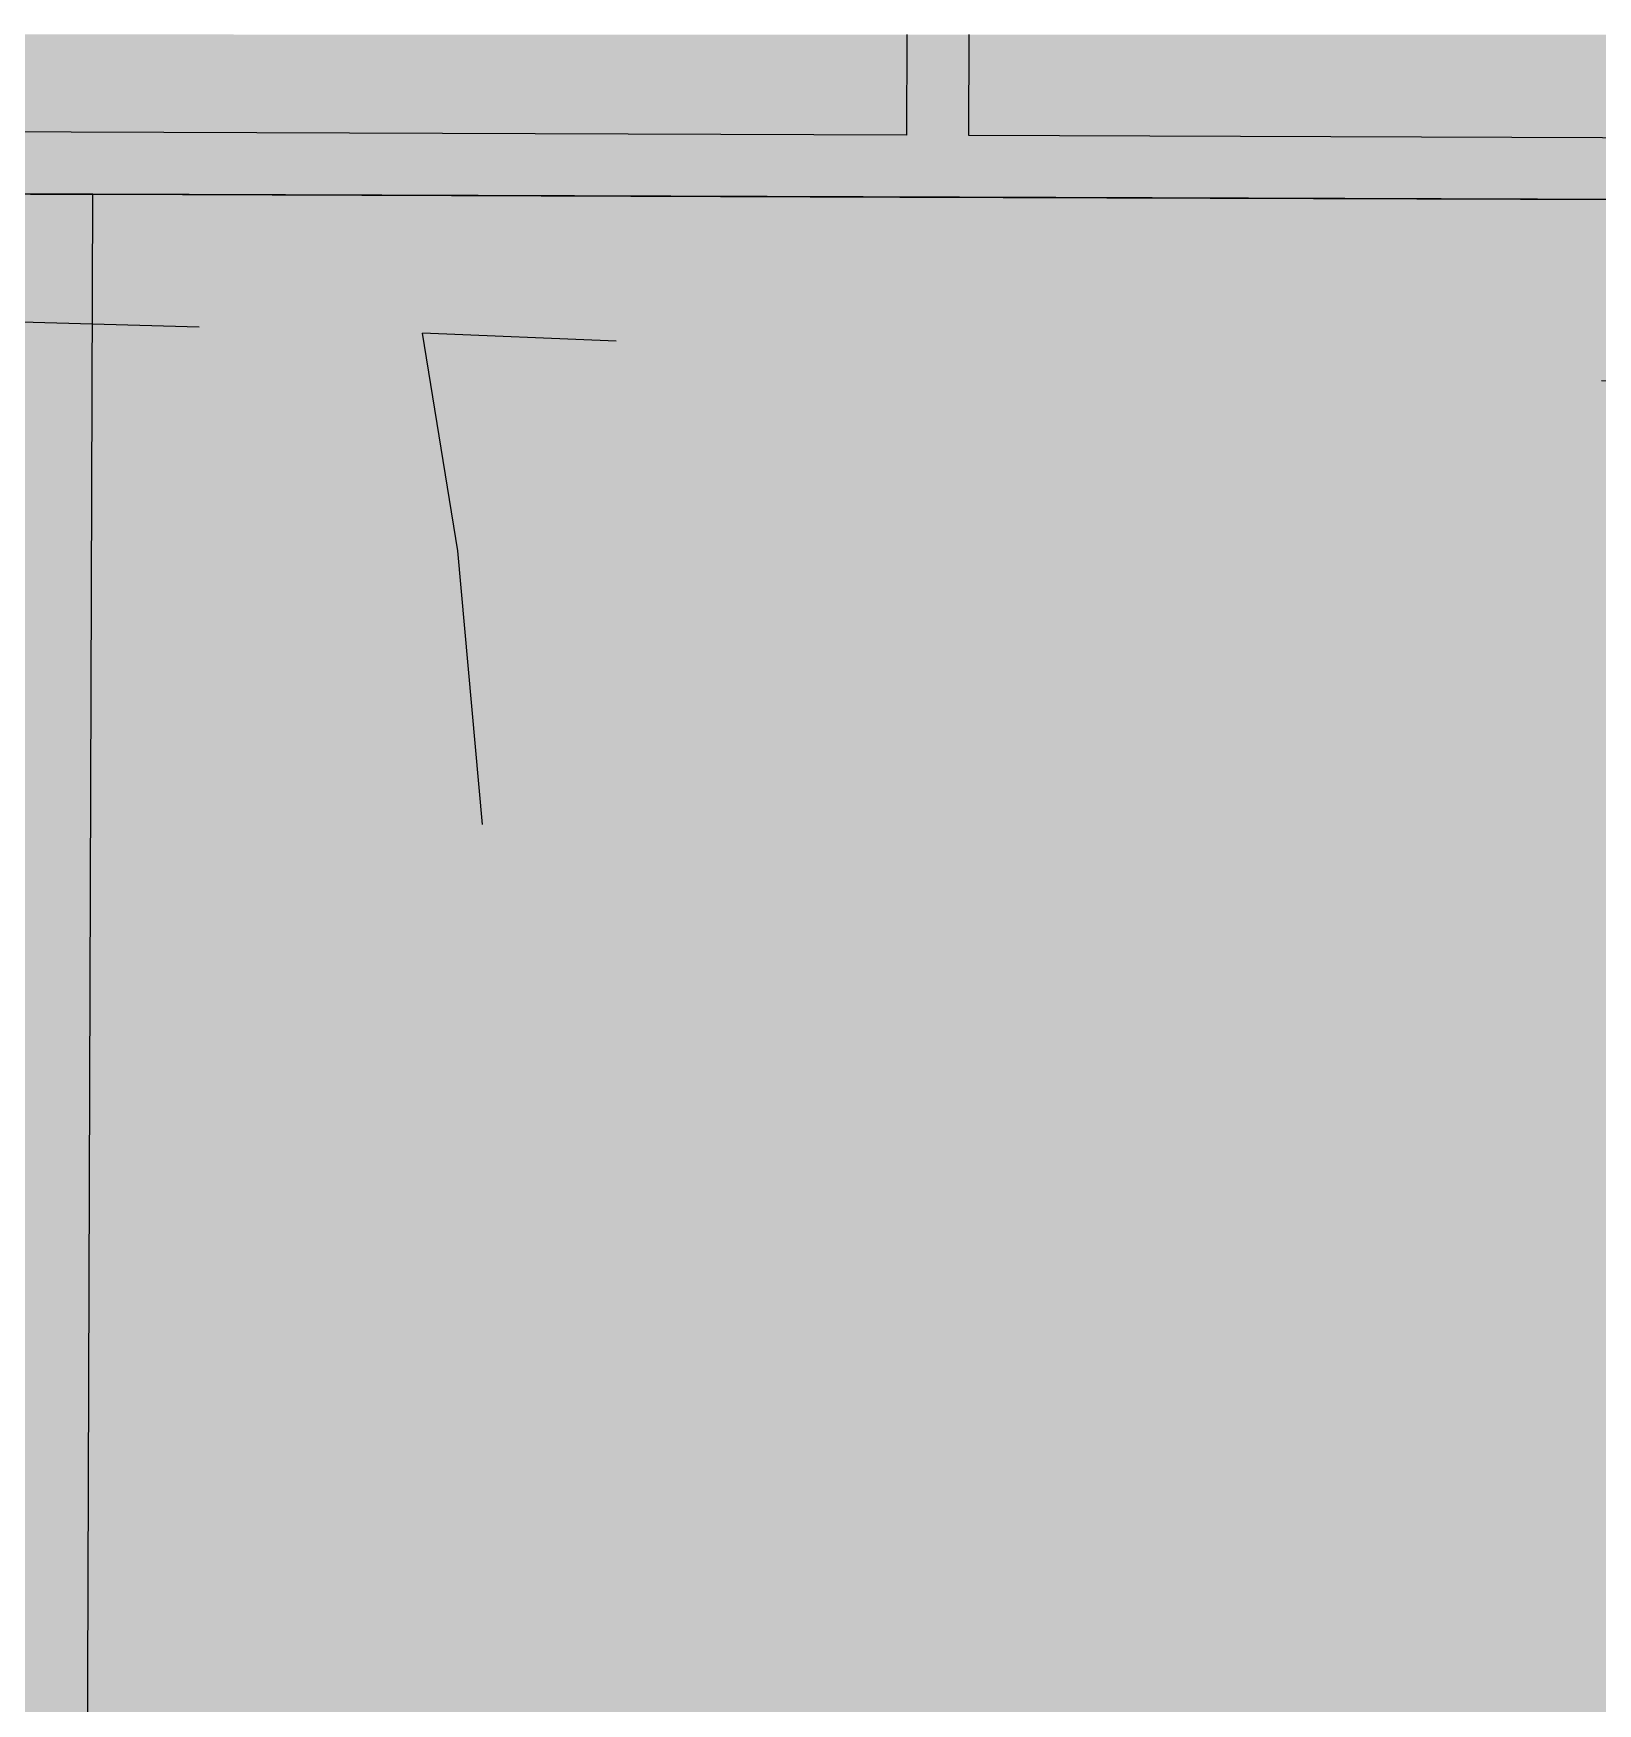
# Model space of a CAD drawing. Extents: x 560272 to 568164, y 6204780 to 6214217.
# Drawn here: x 565401.01 to 565426.19, y 6210318.98 to 6210345.87 of the extents above; entities that cross this region are included whole.
import ezdxf

# ---------------------------------------------------------------- set-up
doc = ezdxf.new("R2010")
doc.units = 0
doc.header["$LTSCALE"] = 5
doc.linetypes.add('DASHED2', pattern=[9.525, 6.35, -3.175])
for name, color, linetype in [('Quarters', 8, 'Continuous'), ('RoadSeg', 57, 'DASHED2'), ('Townships', 57, 'Continuous')]:
    doc.layers.add(name, color=color, linetype=linetype)
doc.layers.add('ROUTE-MAP-BACKGROUND-H', color=7, linetype='Continuous', true_color=0xf0ebff)

msp = doc.modelspace()

# ---------------------------------------------------------------- hatches: boundary and pattern name
at = {"layer": 'ROUTE-MAP-BACKGROUND-H'}
h = msp.add_hatch(color=256, dxfattribs=at)
h.dxf.hatch_style = 1
h.paths.add_polyline_path([(565237.99, 6210345.866), (566535.85, 6210345.729), (566539.103, 6209697.377), (565234.412, 6209697.744)])

# ---------------------------------------------------------------- linework, layer by layer
at = {"layer": 'Quarters', "flags": 128}
for points in [[(565415.074, 6210345.847), (565415.069, 6210344.227), (565401.623, 6210344.276), (565388.178, 6210344.324), (565374.733, 6210344.373), (565361.622, 6210344.42), (565361.627, 6210345.853)], [(565469.524, 6210345.842), (565469.519, 6210344.03), (565456.073, 6210344.079), (565442.628, 6210344.127), (565429.183, 6210344.176), (565416.072, 6210344.223), (565416.077, 6210345.847)]]:
    msp.add_lwpolyline(points, dxfattribs=at)
msp.add_lwpolyline([(565414.784, 6210290.971), (565401.793, 6210291.015), (565401.839, 6210304.395), (565401.884, 6210317.775), (565401.927, 6210330.526), (565401.971, 6210343.276), (565414.957, 6210343.232), (565428.278, 6210343.187), (565441.599, 6210343.142), (565454.92, 6210343.097), (565454.881, 6210330.347), (565454.843, 6210317.596), (565454.803, 6210304.216), (565454.762, 6210290.836), (565441.436, 6210290.881), (565428.11, 6210290.926)], close=True, dxfattribs=at)
at = {"layer": 'RoadSeg', "flags": 128}
for points in [[(565372.171, 6210339.296), (565374.643, 6210339.783), (565375.213, 6210340.039), (565382.591, 6210341.333), (565385.625, 6210341.643), (565407.276, 6210341.043)], [(565414, 6210240.426), (565416.458, 6210243.775), (565418.567, 6210246.265), (565418.843, 6210246.826), (565418.758, 6210247.626), (565418.027, 6210249.47), (565415.512, 6210257.402), (565415.115, 6210259.373), (565414.859, 6210263.504), (565414.452, 6210266.672), (565410.692, 6210308.07), (565409.556, 6210318.606), (565407.843, 6210337.538), (565407.276, 6210341.043)], [(565457.988, 6210339.273), (565424.699, 6210340.321), (565407.276, 6210341.043)]]:
    msp.add_lwpolyline(points, dxfattribs=at)
at = {"layer": 'Townships', "flags": 128}
for points in [[(565523.972, 6210345.836), (565523.967, 6210343.793), (565523.965, 6210342.856), (565509.875, 6210342.91), (565508.871, 6210342.914), (565482.231, 6210343.005), (565455.923, 6210343.094), (565454.92, 6210343.097), (565428.278, 6210343.187), (565401.971, 6210343.276), (565400.967, 6210343.279), (565374.325, 6210343.369), (565348.018, 6210343.458), (565347.014, 6210343.462), (565320.372, 6210343.552), (565294.065, 6210343.641), (565293.062, 6210343.644), (565266.42, 6210343.734), (565240.113, 6210343.824), (565239.11, 6210343.827), (565237.979, 6210343.833)], [(565400.967, 6210343.279), (565401.971, 6210343.276), (565428.278, 6210343.187), (565454.92, 6210343.097), (565455.923, 6210343.094), (565482.231, 6210343.005), (565508.871, 6210342.914), (565509.875, 6210342.91)]]:
    msp.add_lwpolyline(points, dxfattribs=at)

doc.saveas('drawing.dxf')
